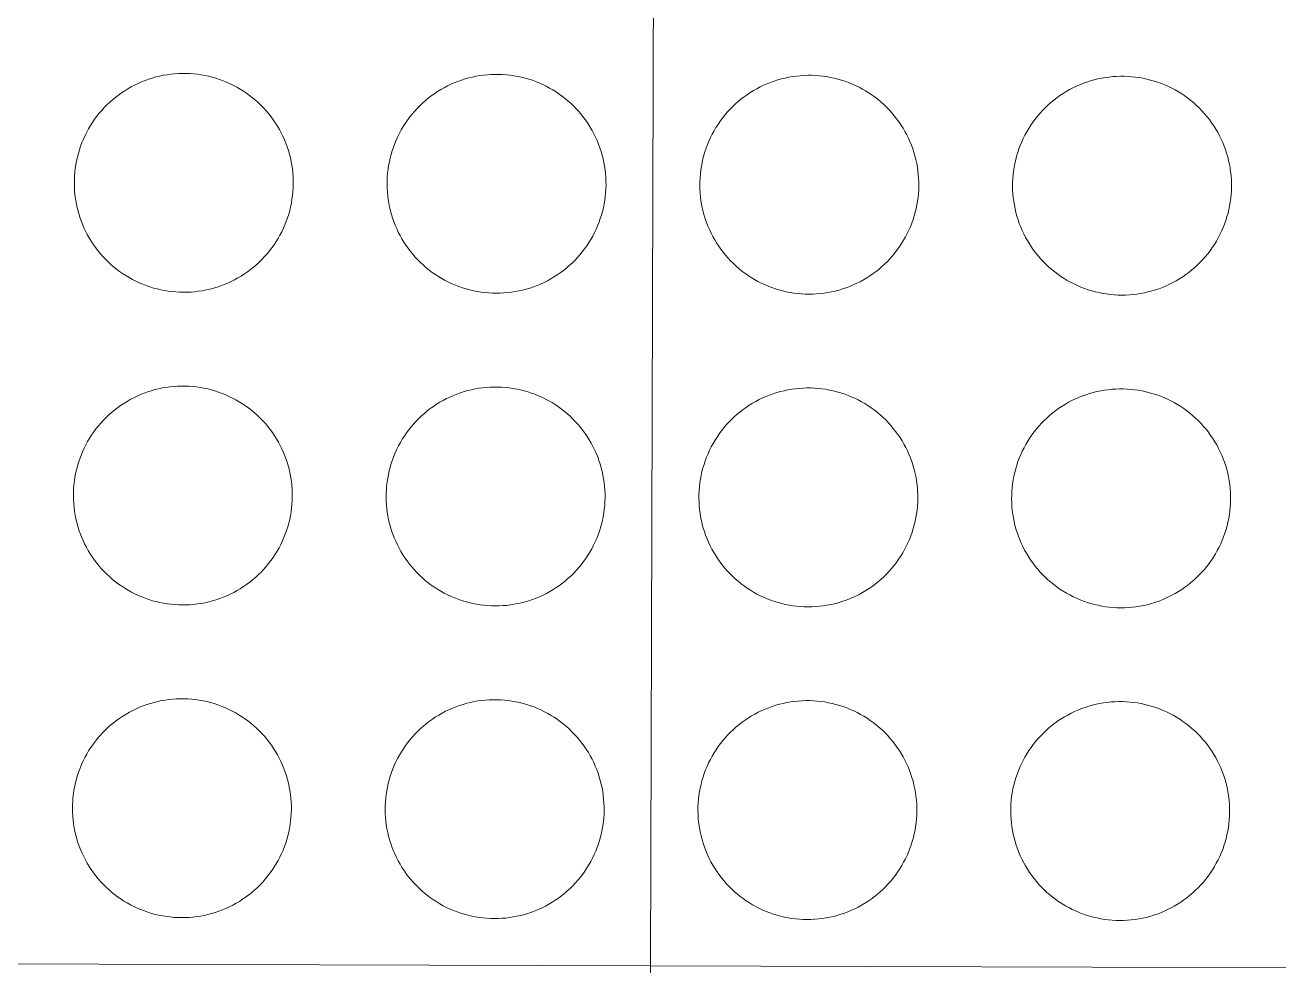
# Model space of a CAD drawing. Header units: metres. Extents: x -902 to -724, y 0 to 650.
# Drawn here: x -798.7555 to -798.5551, y 603.4853 to 603.6358 of the extents above; entities that cross this region are included whole.
import ezdxf

# ---------------------------------------------------------------- set-up
doc = ezdxf.new("R2010")
doc.units = ezdxf.units.M

# ---------------------------------------------------------------- blocks, each defined once
blk = doc.blocks.new('ASSA_Driveway_dwg-40817344-DRG-2871011 - SITE PLAN')
at = {"color": 9, "lineweight": 18, "true_color": 0xc0c0c0, "flags": 128}
for points in [[(2.34152, 7.41469), (2.64045, 7.44008), (2.61506, 7.739), (2.31613, 7.71361)], [(2.0426, 7.3893), (2.34152, 7.41469), (2.31613, 7.71361), (2.01721, 7.68822)], [(2.44229, 7.49852), (2.44235, 7.49792), (2.44244, 7.49731), (2.44254, 7.49671), (2.44266, 7.49612), (2.44281, 7.49553), (2.44297, 7.49495), (2.44316, 7.49437), (2.44336, 7.4938), (2.44359, 7.49323), (2.44383, 7.49268), (2.4441, 7.49213), (2.44438, 7.49159), (2.44468, 7.49106), (2.445, 7.49055), (2.44534, 7.49004), (2.44569, 7.48955), (2.44606, 7.48907), (2.44645, 7.4886), (2.44686, 7.48815), (2.44727, 7.48771), (2.44771, 7.48728), (2.44816, 7.48687), (2.44862, 7.48648), (2.4491, 7.4861), (2.44958, 7.48574), (2.45009, 7.4854), (2.4506, 7.48507), (2.45112, 7.48476), (2.45166, 7.48447), (2.4522, 7.4842), (2.45275, 7.48395), (2.45331, 7.48372), (2.45388, 7.48351), (2.45446, 7.48331), (2.45504, 7.48314), (2.45563, 7.48299), (2.45622, 7.48286), (2.45682, 7.48274), (2.45742, 7.48265), (2.45802, 7.48258), (2.45863, 7.48254), (2.45924, 7.48251), (2.45984, 7.4825), (2.46045, 7.48252), (2.46106, 7.48255), (2.46166, 7.48261), (2.46226, 7.48269), (2.46286, 7.48278), (2.46346, 7.4829), (2.46405, 7.48304), (2.46464, 7.4832), (2.46522, 7.48338), (2.46579, 7.48358), (2.46636, 7.4838), (2.46691, 7.48404), (2.46746, 7.4843), (2.468, 7.48458), (2.46853, 7.48488), (2.46905, 7.48519), (2.46956, 7.48553), (2.47006, 7.48588), (2.47054, 7.48624), (2.47101, 7.48663), (2.47147, 7.48703), (2.47191, 7.48744), (2.47234, 7.48787), (2.47276, 7.48832), (2.47315, 7.48878), (2.47354, 7.48925), (2.4739, 7.48973), (2.47425, 7.49023), (2.47458, 7.49074), (2.47489, 7.49126), (2.47518, 7.49179), (2.47546, 7.49234), (2.47572, 7.49289), (2.47595, 7.49345), (2.47617, 7.49401), (2.47637, 7.49459), (2.47655, 7.49517), (2.4767, 7.49576), (2.47684, 7.49635), (2.47696, 7.49694), (2.47705, 7.49754), (2.47713, 7.49815), (2.47718, 7.49875), (2.47722, 7.49936), (2.47723, 7.49996), (2.47722, 7.50057), (2.47719, 7.50118), (2.47714, 7.50178), (2.47706, 7.50239), (2.47697, 7.50299), (2.47686, 7.50358), (2.47672, 7.50418), (2.47657, 7.50476), (2.47639, 7.50535), (2.4762, 7.50592), (2.47598, 7.50649), (2.47575, 7.50705), (2.47549, 7.5076), (2.47522, 7.50814), (2.47493, 7.50868), (2.47462, 7.5092), (2.47429, 7.50971), (2.47394, 7.51021), (2.47358, 7.5107), (2.4732, 7.51117), (2.4728, 7.51163), (2.47239, 7.51208), (2.47197, 7.51251), (2.47152, 7.51293), (2.47107, 7.51333), (2.4706, 7.51371), (2.47012, 7.51408), (2.46962, 7.51444), (2.46911, 7.51477), (2.4686, 7.51509), (2.46807, 7.51539), (2.46753, 7.51567), (2.46698, 7.51593), (2.46642, 7.51617), (2.46586, 7.51639), (2.46528, 7.51659), (2.46471, 7.51678), (2.46412, 7.51694), (2.46353, 7.51708), (2.46293, 7.5172), (2.46234, 7.51731), (2.46173, 7.51739), (2.46113, 7.51744), (2.46052, 7.51748), (2.45992, 7.5175), (2.45931, 7.5175), (2.4587, 7.51747), (2.4581, 7.51742), (2.45749, 7.51736), (2.45689, 7.51727), (2.45629, 7.51716), (2.4557, 7.51703), (2.45511, 7.51688), (2.45453, 7.51671), (2.45395, 7.51652), (2.45338, 7.51631), (2.45282, 7.51608), (2.45226, 7.51583), (2.45172, 7.51556), (2.45118, 7.51527), (2.45066, 7.51497), (2.45015, 7.51464), (2.44964, 7.5143), (2.44915, 7.51394), (2.44868, 7.51357), (2.44821, 7.51318), (2.44776, 7.51277), (2.44732, 7.51235), (2.4469, 7.51191), (2.4465, 7.51146), (2.44611, 7.51099), (2.44574, 7.51051), (2.44538, 7.51002), (2.44504, 7.50952), (2.44472, 7.509), (2.44442, 7.50847), (2.44413, 7.50794), (2.44386, 7.50739), (2.44362, 7.50684), (2.44339, 7.50627), (2.44318, 7.5057), (2.44299, 7.50512), (2.44283, 7.50454), (2.44268, 7.50395), (2.44255, 7.50336), (2.44245, 7.50276), (2.44236, 7.50216), (2.4423, 7.50155), (2.44225, 7.50095), (2.44223, 7.50034), (2.44223, 7.49973), (2.44225, 7.49913)], [(2.39247, 7.49429), (2.39253, 7.49368), (2.39261, 7.49308), (2.39272, 7.49248), (2.39284, 7.49189), (2.39299, 7.4913), (2.39315, 7.49071), (2.39334, 7.49014), (2.39354, 7.48956), (2.39377, 7.489), (2.39401, 7.48844), (2.39428, 7.4879), (2.39456, 7.48736), (2.39486, 7.48683), (2.39518, 7.48631), (2.39552, 7.48581), (2.39587, 7.48532), (2.39624, 7.48483), (2.39663, 7.48437), (2.39703, 7.48391), (2.39745, 7.48347), (2.39789, 7.48305), (2.39834, 7.48264), (2.3988, 7.48225), (2.39928, 7.48187), (2.39976, 7.48151), (2.40027, 7.48116), (2.40078, 7.48084), (2.4013, 7.48053), (2.40184, 7.48024), (2.40238, 7.47997), (2.40293, 7.47972), (2.40349, 7.47949), (2.40406, 7.47927), (2.40464, 7.47908), (2.40522, 7.47891), (2.40581, 7.47876), (2.4064, 7.47862), (2.407, 7.47851), (2.4076, 7.47842), (2.4082, 7.47835), (2.40881, 7.4783), (2.40942, 7.47828), (2.41002, 7.47827), (2.41063, 7.47828), (2.41124, 7.47832), (2.41184, 7.47838), (2.41244, 7.47845), (2.41304, 7.47855), (2.41364, 7.47867), (2.41423, 7.47881), (2.41482, 7.47897), (2.4154, 7.47915), (2.41597, 7.47935), (2.41654, 7.47957), (2.41709, 7.47981), (2.41764, 7.48007), (2.41818, 7.48035), (2.41871, 7.48065), (2.41923, 7.48096), (2.41974, 7.48129), (2.42024, 7.48164), (2.42072, 7.48201), (2.42119, 7.48239), (2.42165, 7.48279), (2.42209, 7.48321), (2.42252, 7.48364), (2.42294, 7.48409), (2.42333, 7.48454), (2.42371, 7.48502), (2.42408, 7.4855), (2.42443, 7.486), (2.42476, 7.48651), (2.42507, 7.48703), (2.42536, 7.48756), (2.42564, 7.4881), (2.4259, 7.48866), (2.42613, 7.48921), (2.42635, 7.48978), (2.42655, 7.49036), (2.42673, 7.49094), (2.42688, 7.49152), (2.42702, 7.49212), (2.42714, 7.49271), (2.42723, 7.49331), (2.42731, 7.49391), (2.42736, 7.49452), (2.4274, 7.49513), (2.42741, 7.49573), (2.4274, 7.49634), (2.42737, 7.49695), (2.42732, 7.49755), (2.42724, 7.49816), (2.42715, 7.49876), (2.42704, 7.49935), (2.4269, 7.49994), (2.42675, 7.50053), (2.42657, 7.50111), (2.42638, 7.50169), (2.42616, 7.50226), (2.42592, 7.50282), (2.42567, 7.50337), (2.4254, 7.50391), (2.42511, 7.50444), (2.4248, 7.50497), (2.42447, 7.50548), (2.42412, 7.50598), (2.42376, 7.50646), (2.42338, 7.50694), (2.42298, 7.5074), (2.42257, 7.50785), (2.42214, 7.50828), (2.4217, 7.5087), (2.42125, 7.5091), (2.42078, 7.50948), (2.4203, 7.50985), (2.4198, 7.5102), (2.41929, 7.51054), (2.41878, 7.51086), (2.41825, 7.51115), (2.41771, 7.51143), (2.41716, 7.5117), (2.4166, 7.51194), (2.41604, 7.51216), (2.41546, 7.51236), (2.41488, 7.51255), (2.4143, 7.51271), (2.41371, 7.51285), (2.41311, 7.51297), (2.41251, 7.51307), (2.41191, 7.51315), (2.41131, 7.51321), (2.4107, 7.51325), (2.41009, 7.51327), (2.40949, 7.51326), (2.40888, 7.51324), (2.40827, 7.51319), (2.40767, 7.51313), (2.40707, 7.51304), (2.40647, 7.51293), (2.40588, 7.5128), (2.40529, 7.51265), (2.40471, 7.51248), (2.40413, 7.51229), (2.40356, 7.51208), (2.403, 7.51185), (2.40244, 7.5116), (2.4019, 7.51133), (2.40136, 7.51104), (2.40084, 7.51074), (2.40033, 7.51041), (2.39982, 7.51007), (2.39933, 7.50971), (2.39885, 7.50934), (2.39839, 7.50895), (2.39794, 7.50854), (2.3975, 7.50811), (2.39708, 7.50768), (2.39668, 7.50722), (2.39629, 7.50676), (2.39591, 7.50628), (2.39556, 7.50579), (2.39522, 7.50528), (2.3949, 7.50477), (2.39459, 7.50424), (2.39431, 7.5037), (2.39404, 7.50316), (2.3938, 7.5026), (2.39357, 7.50204), (2.39336, 7.50147), (2.39317, 7.50089), (2.39301, 7.50031), (2.39286, 7.49972), (2.39273, 7.49912), (2.39263, 7.49853), (2.39254, 7.49793), (2.39248, 7.49732), (2.39243, 7.49672), (2.39241, 7.49611), (2.39241, 7.4955), (2.39243, 7.49489)], [(2.34265, 7.49006), (2.34271, 7.48945), (2.34279, 7.48885), (2.3429, 7.48825), (2.34302, 7.48766), (2.34317, 7.48707), (2.34333, 7.48648), (2.34352, 7.4859), (2.34372, 7.48533), (2.34395, 7.48477), (2.34419, 7.48421), (2.34446, 7.48366), (2.34474, 7.48313), (2.34504, 7.4826), (2.34536, 7.48208), (2.3457, 7.48158), (2.34605, 7.48108), (2.34642, 7.4806), (2.34681, 7.48014), (2.34721, 7.47968), (2.34763, 7.47924), (2.34807, 7.47882), (2.34852, 7.47841), (2.34898, 7.47801), (2.34945, 7.47764), (2.34994, 7.47728), (2.35044, 7.47693), (2.35096, 7.47661), (2.35148, 7.4763), (2.35202, 7.47601), (2.35256, 7.47574), (2.35311, 7.47549), (2.35367, 7.47525), (2.35424, 7.47504), (2.35482, 7.47485), (2.3554, 7.47468), (2.35599, 7.47452), (2.35658, 7.47439), (2.35718, 7.47428), (2.35778, 7.47419), (2.35838, 7.47412), (2.35899, 7.47407), (2.35959, 7.47404), (2.3602, 7.47404), (2.36081, 7.47405), (2.36142, 7.47409), (2.36202, 7.47414), (2.36262, 7.47422), (2.36322, 7.47432), (2.36382, 7.47444), (2.36441, 7.47458), (2.365, 7.47474), (2.36558, 7.47492), (2.36615, 7.47512), (2.36672, 7.47534), (2.36727, 7.47558), (2.36782, 7.47584), (2.36836, 7.47612), (2.36889, 7.47641), (2.36941, 7.47673), (2.36992, 7.47706), (2.37042, 7.47741), (2.3709, 7.47778), (2.37137, 7.47816), (2.37183, 7.47856), (2.37227, 7.47898), (2.3727, 7.47941), (2.37311, 7.47985), (2.37351, 7.48031), (2.37389, 7.48079), (2.37426, 7.48127), (2.37461, 7.48177), (2.37494, 7.48228), (2.37525, 7.4828), (2.37554, 7.48333), (2.37582, 7.48387), (2.37608, 7.48442), (2.37631, 7.48498), (2.37653, 7.48555), (2.37673, 7.48612), (2.37691, 7.4867), (2.37706, 7.48729), (2.3772, 7.48788), (2.37732, 7.48848), (2.37741, 7.48908), (2.37749, 7.48968), (2.37754, 7.49029), (2.37757, 7.49089), (2.37759, 7.4915), (2.37758, 7.49211), (2.37755, 7.49272), (2.3775, 7.49332), (2.37742, 7.49392), (2.37733, 7.49452), (2.37722, 7.49512), (2.37708, 7.49571), (2.37693, 7.4963), (2.37675, 7.49688), (2.37655, 7.49746), (2.37634, 7.49802), (2.3761, 7.49859), (2.37585, 7.49914), (2.37558, 7.49968), (2.37528, 7.50021), (2.37497, 7.50073), (2.37465, 7.50125), (2.3743, 7.50174), (2.37394, 7.50223), (2.37356, 7.50271), (2.37316, 7.50317), (2.37275, 7.50361), (2.37232, 7.50405), (2.37188, 7.50446), (2.37143, 7.50487), (2.37096, 7.50525), (2.37047, 7.50562), (2.36998, 7.50597), (2.36947, 7.50631), (2.36895, 7.50662), (2.36843, 7.50692), (2.36789, 7.5072), (2.36734, 7.50746), (2.36678, 7.50771), (2.36622, 7.50793), (2.36564, 7.50813), (2.36506, 7.50831), (2.36448, 7.50848), (2.36389, 7.50862), (2.36329, 7.50874), (2.36269, 7.50884), (2.36209, 7.50892), (2.36149, 7.50898), (2.36088, 7.50902), (2.36027, 7.50904), (2.35967, 7.50903), (2.35906, 7.50901), (2.35845, 7.50896), (2.35785, 7.50889), (2.35725, 7.50881), (2.35665, 7.5087), (2.35606, 7.50857), (2.35547, 7.50842), (2.35489, 7.50825), (2.35431, 7.50806), (2.35374, 7.50785), (2.35318, 7.50762), (2.35262, 7.50737), (2.35208, 7.5071), (2.35154, 7.50681), (2.35102, 7.5065), (2.3505, 7.50618), (2.35, 7.50584), (2.34951, 7.50548), (2.34903, 7.50511), (2.34857, 7.50471), (2.34812, 7.50431), (2.34768, 7.50388), (2.34726, 7.50345), (2.34686, 7.50299), (2.34647, 7.50253), (2.34609, 7.50205), (2.34574, 7.50156), (2.3454, 7.50105), (2.34508, 7.50054), (2.34477, 7.50001), (2.34449, 7.49947), (2.34422, 7.49893), (2.34398, 7.49837), (2.34375, 7.49781), (2.34354, 7.49724), (2.34335, 7.49666), (2.34319, 7.49608), (2.34304, 7.49549), (2.34291, 7.49489), (2.3428, 7.49429), (2.34272, 7.49369), (2.34266, 7.49309), (2.34261, 7.49248), (2.34259, 7.49188), (2.34259, 7.49127), (2.34261, 7.49066)], [(2.44652, 7.4487), (2.44658, 7.44809), (2.44667, 7.44749), (2.44677, 7.44689), (2.44689, 7.4463), (2.44704, 7.44571), (2.44721, 7.44513), (2.44739, 7.44455), (2.4476, 7.44398), (2.44782, 7.44341), (2.44807, 7.44285), (2.44833, 7.44231), (2.44861, 7.44177), (2.44891, 7.44124), (2.44923, 7.44073), (2.44957, 7.44022), (2.44992, 7.43973), (2.4503, 7.43925), (2.45068, 7.43878), (2.45109, 7.43832), (2.45151, 7.43788), (2.45194, 7.43746), (2.45239, 7.43705), (2.45285, 7.43666), (2.45333, 7.43628), (2.45382, 7.43592), (2.45432, 7.43558), (2.45483, 7.43525), (2.45535, 7.43494), (2.45589, 7.43465), (2.45643, 7.43438), (2.45698, 7.43413), (2.45755, 7.4339), (2.45811, 7.43368), (2.45869, 7.43349), (2.45927, 7.43332), (2.45986, 7.43317), (2.46045, 7.43303), (2.46105, 7.43292), (2.46165, 7.43283), (2.46226, 7.43276), (2.46286, 7.43271), (2.46347, 7.43269), (2.46408, 7.43268), (2.46468, 7.4327), (2.46529, 7.43273), (2.46589, 7.43279), (2.4665, 7.43286), (2.4671, 7.43296), (2.46769, 7.43308), (2.46828, 7.43322), (2.46887, 7.43338), (2.46945, 7.43356), (2.47002, 7.43376), (2.47059, 7.43398), (2.47115, 7.43422), (2.4717, 7.43448), (2.47224, 7.43476), (2.47277, 7.43506), (2.47329, 7.43537), (2.47379, 7.4357), (2.47429, 7.43605), (2.47477, 7.43642), (2.47525, 7.43681), (2.4757, 7.43721), (2.47615, 7.43762), (2.47657, 7.43805), (2.47699, 7.4385), (2.47739, 7.43896), (2.47777, 7.43943), (2.47813, 7.43991), (2.47848, 7.44041), (2.47881, 7.44092), (2.47912, 7.44144), (2.47942, 7.44197), (2.47969, 7.44252), (2.47995, 7.44307), (2.48019, 7.44363), (2.4804, 7.44419), (2.4806, 7.44477), (2.48078, 7.44535), (2.48094, 7.44593), (2.48107, 7.44653), (2.48119, 7.44712), (2.48129, 7.44772), (2.48136, 7.44833), (2.48141, 7.44893), (2.48145, 7.44954), (2.48146, 7.45014), (2.48145, 7.45075), (2.48142, 7.45136), (2.48137, 7.45196), (2.4813, 7.45257), (2.4812, 7.45317), (2.48109, 7.45376), (2.48095, 7.45436), (2.4808, 7.45494), (2.48062, 7.45552), (2.48043, 7.4561), (2.48021, 7.45667), (2.47998, 7.45723), (2.47972, 7.45778), (2.47945, 7.45832), (2.47916, 7.45886), (2.47885, 7.45938), (2.47852, 7.45989), (2.47817, 7.46039), (2.47781, 7.46088), (2.47743, 7.46135), (2.47704, 7.46181), (2.47662, 7.46226), (2.4762, 7.46269), (2.47576, 7.46311), (2.4753, 7.46351), (2.47483, 7.46389), (2.47435, 7.46426), (2.47385, 7.46461), (2.47335, 7.46495), (2.47283, 7.46527), (2.4723, 7.46557), (2.47176, 7.46585), (2.47121, 7.46611), (2.47065, 7.46635), (2.47009, 7.46657), (2.46952, 7.46677), (2.46894, 7.46696), (2.46835, 7.46712), (2.46776, 7.46726), (2.46717, 7.46738), (2.46657, 7.46748), (2.46597, 7.46756), (2.46536, 7.46762), (2.46475, 7.46766), (2.46415, 7.46768), (2.46354, 7.46768), (2.46293, 7.46765), (2.46233, 7.4676), (2.46172, 7.46754), (2.46112, 7.46745), (2.46052, 7.46734), (2.45993, 7.46721), (2.45934, 7.46706), (2.45876, 7.46689), (2.45818, 7.4667), (2.45761, 7.46649), (2.45705, 7.46626), (2.4565, 7.46601), (2.45595, 7.46574), (2.45542, 7.46545), (2.45489, 7.46515), (2.45438, 7.46482), (2.45388, 7.46448), (2.45338, 7.46412), (2.45291, 7.46375), (2.45244, 7.46336), (2.45199, 7.46295), (2.45156, 7.46253), (2.45114, 7.46209), (2.45073, 7.46164), (2.45034, 7.46117), (2.44997, 7.46069), (2.44961, 7.4602), (2.44927, 7.45969), (2.44895, 7.45918), (2.44865, 7.45865), (2.44836, 7.45812), (2.4481, 7.45757), (2.44785, 7.45702), (2.44762, 7.45645), (2.44741, 7.45588), (2.44723, 7.4553), (2.44706, 7.45472), (2.44691, 7.45413), (2.44678, 7.45354), (2.44668, 7.45294), (2.44659, 7.45234), (2.44653, 7.45173), (2.44648, 7.45113), (2.44646, 7.45052), (2.44646, 7.44991), (2.44648, 7.4493)], [(2.3967, 7.44447), (2.39676, 7.44386), (2.39685, 7.44326), (2.39695, 7.44266), (2.39707, 7.44207), (2.39722, 7.44148), (2.39738, 7.44089), (2.39757, 7.44031), (2.39778, 7.43974), (2.398, 7.43918), (2.39825, 7.43862), (2.39851, 7.43808), (2.39879, 7.43754), (2.39909, 7.43701), (2.39941, 7.43649), (2.39975, 7.43599), (2.4001, 7.4355), (2.40047, 7.43501), (2.40086, 7.43455), (2.40127, 7.43409), (2.40169, 7.43365), (2.40212, 7.43323), (2.40257, 7.43282), (2.40303, 7.43243), (2.40351, 7.43205), (2.404, 7.43169), (2.4045, 7.43134), (2.40501, 7.43102), (2.40553, 7.43071), (2.40607, 7.43042), (2.40661, 7.43015), (2.40716, 7.4299), (2.40773, 7.42967), (2.40829, 7.42945), (2.40887, 7.42926), (2.40945, 7.42909), (2.41004, 7.42893), (2.41063, 7.4288), (2.41123, 7.42869), (2.41183, 7.4286), (2.41244, 7.42853), (2.41304, 7.42848), (2.41365, 7.42846), (2.41425, 7.42845), (2.41486, 7.42846), (2.41547, 7.4285), (2.41607, 7.42856), (2.41668, 7.42863), (2.41728, 7.42873), (2.41787, 7.42885), (2.41846, 7.42899), (2.41905, 7.42915), (2.41963, 7.42933), (2.4202, 7.42953), (2.42077, 7.42975), (2.42133, 7.42999), (2.42188, 7.43025), (2.42242, 7.43053), (2.42295, 7.43083), (2.42346, 7.43114), (2.42397, 7.43147), (2.42447, 7.43182), (2.42495, 7.43219), (2.42542, 7.43257), (2.42588, 7.43297), (2.42633, 7.43339), (2.42675, 7.43382), (2.42717, 7.43426), (2.42756, 7.43472), (2.42795, 7.4352), (2.42831, 7.43568), (2.42866, 7.43618), (2.42899, 7.43669), (2.4293, 7.43721), (2.4296, 7.43774), (2.42987, 7.43828), (2.43013, 7.43883), (2.43036, 7.43939), (2.43058, 7.43996), (2.43078, 7.44054), (2.43096, 7.44112), (2.43112, 7.4417), (2.43125, 7.44229), (2.43137, 7.44289), (2.43147, 7.44349), (2.43154, 7.44409), (2.43159, 7.4447), (2.43163, 7.44531), (2.43164, 7.44591), (2.43163, 7.44652), (2.4316, 7.44713), (2.43155, 7.44773), (2.43148, 7.44833), (2.43138, 7.44894), (2.43127, 7.44953), (2.43113, 7.45012), (2.43098, 7.45071), (2.4308, 7.45129), (2.43061, 7.45187), (2.43039, 7.45244), (2.43016, 7.453), (2.4299, 7.45355), (2.42963, 7.45409), (2.42934, 7.45462), (2.42903, 7.45515), (2.4287, 7.45566), (2.42835, 7.45616), (2.42799, 7.45664), (2.42761, 7.45712), (2.42721, 7.45758), (2.4268, 7.45803), (2.42638, 7.45846), (2.42594, 7.45887), (2.42548, 7.45928), (2.42501, 7.45966), (2.42453, 7.46003), (2.42403, 7.46038), (2.42353, 7.46072), (2.42301, 7.46103), (2.42248, 7.46133), (2.42194, 7.46161), (2.42139, 7.46187), (2.42083, 7.46212), (2.42027, 7.46234), (2.4197, 7.46254), (2.41912, 7.46273), (2.41853, 7.46289), (2.41794, 7.46303), (2.41735, 7.46315), (2.41675, 7.46325), (2.41614, 7.46333), (2.41554, 7.46339), (2.41493, 7.46343), (2.41433, 7.46345), (2.41372, 7.46344), (2.41311, 7.46342), (2.41251, 7.46337), (2.4119, 7.4633), (2.4113, 7.46322), (2.4107, 7.46311), (2.41011, 7.46298), (2.40952, 7.46283), (2.40894, 7.46266), (2.40836, 7.46247), (2.40779, 7.46226), (2.40723, 7.46203), (2.40668, 7.46178), (2.40613, 7.46151), (2.4056, 7.46122), (2.40507, 7.46092), (2.40456, 7.46059), (2.40405, 7.46025), (2.40356, 7.45989), (2.40309, 7.45952), (2.40262, 7.45912), (2.40217, 7.45872), (2.40174, 7.45829), (2.40131, 7.45786), (2.40091, 7.4574), (2.40052, 7.45694), (2.40015, 7.45646), (2.39979, 7.45597), (2.39945, 7.45546), (2.39913, 7.45495), (2.39883, 7.45442), (2.39854, 7.45388), (2.39828, 7.45334), (2.39803, 7.45278), (2.3978, 7.45222), (2.39759, 7.45165), (2.39741, 7.45107), (2.39724, 7.45049), (2.39709, 7.4499), (2.39696, 7.4493), (2.39686, 7.44871), (2.39677, 7.4481), (2.39671, 7.4475), (2.39666, 7.44689), (2.39664, 7.44629), (2.39664, 7.44568), (2.39666, 7.44507)], [(2.34688, 7.44024), (2.34694, 7.43963), (2.34703, 7.43903), (2.34713, 7.43843), (2.34725, 7.43784), (2.3474, 7.43725), (2.34756, 7.43666), (2.34775, 7.43608), (2.34796, 7.43551), (2.34818, 7.43495), (2.34842, 7.43439), (2.34869, 7.43384), (2.34897, 7.43331), (2.34927, 7.43278), (2.34959, 7.43226), (2.34993, 7.43176), (2.35028, 7.43126), (2.35065, 7.43078), (2.35104, 7.43031), (2.35145, 7.42986), (2.35186, 7.42942), (2.3523, 7.429), (2.35275, 7.42859), (2.35321, 7.42819), (2.35369, 7.42782), (2.35418, 7.42746), (2.35468, 7.42711), (2.35519, 7.42679), (2.35571, 7.42648), (2.35625, 7.42619), (2.35679, 7.42592), (2.35734, 7.42567), (2.3579, 7.42543), (2.35847, 7.42522), (2.35905, 7.42503), (2.35963, 7.42486), (2.36022, 7.4247), (2.36081, 7.42457), (2.36141, 7.42446), (2.36201, 7.42437), (2.36261, 7.4243), (2.36322, 7.42425), (2.36383, 7.42422), (2.36443, 7.42422), (2.36504, 7.42423), (2.36565, 7.42427), (2.36625, 7.42432), (2.36686, 7.4244), (2.36745, 7.4245), (2.36805, 7.42462), (2.36864, 7.42476), (2.36923, 7.42492), (2.36981, 7.4251), (2.37038, 7.4253), (2.37095, 7.42552), (2.3715, 7.42576), (2.37205, 7.42602), (2.37259, 7.4263), (2.37312, 7.42659), (2.37364, 7.42691), (2.37415, 7.42724), (2.37465, 7.42759), (2.37513, 7.42796), (2.3756, 7.42834), (2.37606, 7.42874), (2.3765, 7.42916), (2.37693, 7.42959), (2.37735, 7.43003), (2.37774, 7.43049), (2.37813, 7.43096), (2.37849, 7.43145), (2.37884, 7.43195), (2.37917, 7.43246), (2.37948, 7.43298), (2.37978, 7.43351), (2.38005, 7.43405), (2.38031, 7.4346), (2.38054, 7.43516), (2.38076, 7.43573), (2.38096, 7.4363), (2.38114, 7.43688), (2.3813, 7.43747), (2.38143, 7.43806), (2.38155, 7.43866), (2.38164, 7.43926), (2.38172, 7.43986), (2.38177, 7.44047), (2.38181, 7.44107), (2.38182, 7.44168), (2.38181, 7.44229), (2.38178, 7.44289), (2.38173, 7.4435), (2.38165, 7.4441), (2.38156, 7.4447), (2.38145, 7.4453), (2.38131, 7.44589), (2.38116, 7.44648), (2.38098, 7.44706), (2.38079, 7.44764), (2.38057, 7.4482), (2.38034, 7.44876), (2.38008, 7.44932), (2.37981, 7.44986), (2.37952, 7.45039), (2.37921, 7.45091), (2.37888, 7.45142), (2.37853, 7.45192), (2.37817, 7.45241), (2.37779, 7.45289), (2.37739, 7.45335), (2.37698, 7.45379), (2.37656, 7.45423), (2.37611, 7.45464), (2.37566, 7.45504), (2.37519, 7.45543), (2.37471, 7.4558), (2.37421, 7.45615), (2.3737, 7.45649), (2.37319, 7.4568), (2.37266, 7.4571), (2.37212, 7.45738), (2.37157, 7.45764), (2.37101, 7.45789), (2.37045, 7.45811), (2.36988, 7.45831), (2.3693, 7.45849), (2.36871, 7.45866), (2.36812, 7.4588), (2.36753, 7.45892), (2.36693, 7.45902), (2.36632, 7.4591), (2.36572, 7.45916), (2.36511, 7.4592), (2.36451, 7.45922), (2.3639, 7.45921), (2.36329, 7.45919), (2.36269, 7.45914), (2.36208, 7.45907), (2.36148, 7.45898), (2.36088, 7.45888), (2.36029, 7.45875), (2.3597, 7.4586), (2.35912, 7.45843), (2.35854, 7.45824), (2.35797, 7.45802), (2.35741, 7.45779), (2.35686, 7.45755), (2.35631, 7.45728), (2.35578, 7.45699), (2.35525, 7.45668), (2.35474, 7.45636), (2.35423, 7.45602), (2.35374, 7.45566), (2.35327, 7.45528), (2.3528, 7.45489), (2.35235, 7.45449), (2.35192, 7.45406), (2.35149, 7.45362), (2.35109, 7.45317), (2.3507, 7.45271), (2.35033, 7.45223), (2.34997, 7.45173), (2.34963, 7.45123), (2.34931, 7.45072), (2.34901, 7.45019), (2.34872, 7.44965), (2.34846, 7.44911), (2.34821, 7.44855), (2.34798, 7.44799), (2.34777, 7.44742), (2.34758, 7.44684), (2.34742, 7.44626), (2.34727, 7.44567), (2.34714, 7.44507), (2.34704, 7.44447), (2.34695, 7.44387), (2.34689, 7.44327), (2.34684, 7.44266), (2.34682, 7.44206), (2.34682, 7.44145), (2.34684, 7.44084)], [(2.36691, 7.11577), (2.66584, 7.14116), (2.64045, 7.44008), (2.34152, 7.41469)], [(2.45075, 7.39888), (2.45082, 7.39827), (2.4509, 7.39767), (2.451, 7.39707), (2.45113, 7.39648), (2.45127, 7.39589), (2.45144, 7.3953), (2.45162, 7.39473), (2.45183, 7.39415), (2.45205, 7.39359), (2.4523, 7.39303), (2.45256, 7.39249), (2.45284, 7.39195), (2.45315, 7.39142), (2.45346, 7.39091), (2.4538, 7.3904), (2.45416, 7.38991), (2.45453, 7.38943), (2.45492, 7.38896), (2.45532, 7.3885), (2.45574, 7.38806), (2.45617, 7.38764), (2.45662, 7.38723), (2.45708, 7.38684), (2.45756, 7.38646), (2.45805, 7.3861), (2.45855, 7.38576), (2.45906, 7.38543), (2.45959, 7.38512), (2.46012, 7.38483), (2.46066, 7.38456), (2.46122, 7.38431), (2.46178, 7.38408), (2.46235, 7.38386), (2.46292, 7.38367), (2.46351, 7.3835), (2.46409, 7.38335), (2.46469, 7.38321), (2.46528, 7.3831), (2.46588, 7.38301), (2.46649, 7.38294), (2.46709, 7.38289), (2.4677, 7.38287), (2.46831, 7.38286), (2.46891, 7.38287), (2.46952, 7.38291), (2.47013, 7.38297), (2.47073, 7.38304), (2.47133, 7.38314), (2.47192, 7.38326), (2.47251, 7.3834), (2.4731, 7.38356), (2.47368, 7.38374), (2.47425, 7.38394), (2.47482, 7.38416), (2.47538, 7.3844), (2.47593, 7.38466), (2.47647, 7.38494), (2.477, 7.38524), (2.47752, 7.38555), (2.47803, 7.38588), (2.47852, 7.38623), (2.47901, 7.3866), (2.47948, 7.38698), (2.47993, 7.38738), (2.48038, 7.3878), (2.48081, 7.38823), (2.48122, 7.38868), (2.48162, 7.38913), (2.482, 7.38961), (2.48236, 7.39009), (2.48271, 7.39059), (2.48304, 7.3911), (2.48335, 7.39162), (2.48365, 7.39215), (2.48392, 7.3927), (2.48418, 7.39325), (2.48442, 7.39381), (2.48464, 7.39437), (2.48483, 7.39495), (2.48501, 7.39553), (2.48517, 7.39611), (2.48531, 7.39671), (2.48542, 7.3973), (2.48552, 7.3979), (2.48559, 7.3985), (2.48565, 7.39911), (2.48568, 7.39972), (2.48569, 7.40032), (2.48568, 7.40093), (2.48565, 7.40154), (2.4856, 7.40214), (2.48553, 7.40275), (2.48543, 7.40335), (2.48532, 7.40394), (2.48519, 7.40454), (2.48503, 7.40512), (2.48485, 7.4057), (2.48466, 7.40628), (2.48444, 7.40685), (2.48421, 7.40741), (2.48395, 7.40796), (2.48368, 7.4085), (2.48339, 7.40903), (2.48308, 7.40956), (2.48275, 7.41007), (2.48241, 7.41057), (2.48204, 7.41105), (2.48166, 7.41153), (2.48127, 7.41199), (2.48086, 7.41244), (2.48043, 7.41287), (2.47999, 7.41329), (2.47953, 7.41369), (2.47906, 7.41407), (2.47858, 7.41444), (2.47808, 7.41479), (2.47758, 7.41513), (2.47706, 7.41545), (2.47653, 7.41574), (2.47599, 7.41602), (2.47544, 7.41629), (2.47489, 7.41653), (2.47432, 7.41675), (2.47375, 7.41695), (2.47317, 7.41714), (2.47258, 7.4173), (2.47199, 7.41744), (2.4714, 7.41756), (2.4708, 7.41766), (2.4702, 7.41774), (2.46959, 7.4178), (2.46899, 7.41784), (2.46838, 7.41786), (2.46777, 7.41785), (2.46716, 7.41783), (2.46656, 7.41778), (2.46595, 7.41772), (2.46535, 7.41763), (2.46476, 7.41752), (2.46416, 7.41739), (2.46357, 7.41724), (2.46299, 7.41707), (2.46241, 7.41688), (2.46184, 7.41667), (2.46128, 7.41644), (2.46073, 7.41619), (2.46018, 7.41592), (2.45965, 7.41563), (2.45912, 7.41533), (2.45861, 7.415), (2.45811, 7.41466), (2.45762, 7.4143), (2.45714, 7.41393), (2.45667, 7.41354), (2.45622, 7.41313), (2.45579, 7.41271), (2.45537, 7.41227), (2.45496, 7.41182), (2.45457, 7.41135), (2.4542, 7.41087), (2.45384, 7.41038), (2.4535, 7.40987), (2.45318, 7.40936), (2.45288, 7.40883), (2.45259, 7.4083), (2.45233, 7.40775), (2.45208, 7.40719), (2.45185, 7.40663), (2.45165, 7.40606), (2.45146, 7.40548), (2.45129, 7.4049), (2.45114, 7.40431), (2.45102, 7.40372), (2.45091, 7.40312), (2.45082, 7.40252), (2.45076, 7.40191), (2.45072, 7.40131), (2.45069, 7.4007), (2.45069, 7.40009), (2.45071, 7.39948)], [(2.40093, 7.39465), (2.401, 7.39404), (2.40108, 7.39344), (2.40118, 7.39284), (2.40131, 7.39225), (2.40145, 7.39166), (2.40162, 7.39107), (2.4018, 7.39049), (2.40201, 7.38992), (2.40223, 7.38936), (2.40248, 7.3888), (2.40274, 7.38826), (2.40302, 7.38772), (2.40332, 7.38719), (2.40364, 7.38667), (2.40398, 7.38617), (2.40434, 7.38567), (2.40471, 7.38519), (2.40509, 7.38473), (2.4055, 7.38427), (2.40592, 7.38383), (2.40635, 7.38341), (2.4068, 7.383), (2.40726, 7.3826), (2.40774, 7.38223), (2.40823, 7.38187), (2.40873, 7.38152), (2.40924, 7.3812), (2.40977, 7.38089), (2.4103, 7.3806), (2.41084, 7.38033), (2.4114, 7.38008), (2.41196, 7.37985), (2.41253, 7.37963), (2.4131, 7.37944), (2.41368, 7.37927), (2.41427, 7.37911), (2.41487, 7.37898), (2.41546, 7.37887), (2.41606, 7.37878), (2.41667, 7.37871), (2.41727, 7.37866), (2.41788, 7.37863), (2.41849, 7.37863), (2.41909, 7.37864), (2.4197, 7.37868), (2.42031, 7.37873), (2.42091, 7.37881), (2.42151, 7.37891), (2.4221, 7.37903), (2.42269, 7.37917), (2.42328, 7.37933), (2.42386, 7.37951), (2.42443, 7.37971), (2.425, 7.37993), (2.42556, 7.38017), (2.42611, 7.38043), (2.42665, 7.38071), (2.42718, 7.381), (2.4277, 7.38132), (2.42821, 7.38165), (2.4287, 7.382), (2.42919, 7.38237), (2.42966, 7.38275), (2.43011, 7.38315), (2.43056, 7.38357), (2.43099, 7.384), (2.4314, 7.38444), (2.4318, 7.3849), (2.43218, 7.38538), (2.43254, 7.38586), (2.43289, 7.38636), (2.43322, 7.38687), (2.43353, 7.38739), (2.43383, 7.38792), (2.4341, 7.38846), (2.43436, 7.38901), (2.4346, 7.38957), (2.43481, 7.39014), (2.43501, 7.39071), (2.43519, 7.3913), (2.43535, 7.39188), (2.43548, 7.39247), (2.4356, 7.39307), (2.4357, 7.39367), (2.43577, 7.39427), (2.43583, 7.39488), (2.43586, 7.39548), (2.43587, 7.39609), (2.43586, 7.3967), (2.43583, 7.39731), (2.43578, 7.39791), (2.43571, 7.39851), (2.43561, 7.39911), (2.4355, 7.39971), (2.43537, 7.4003), (2.43521, 7.40089), (2.43503, 7.40147), (2.43484, 7.40205), (2.43462, 7.40262), (2.43439, 7.40318), (2.43413, 7.40373), (2.43386, 7.40427), (2.43357, 7.4048), (2.43326, 7.40532), (2.43293, 7.40584), (2.43258, 7.40634), (2.43222, 7.40682), (2.43184, 7.4073), (2.43145, 7.40776), (2.43104, 7.4082), (2.43061, 7.40864), (2.43017, 7.40905), (2.42971, 7.40946), (2.42924, 7.40984), (2.42876, 7.41021), (2.42826, 7.41056), (2.42776, 7.4109), (2.42724, 7.41121), (2.42671, 7.41151), (2.42617, 7.41179), (2.42562, 7.41205), (2.42507, 7.4123), (2.4245, 7.41252), (2.42393, 7.41272), (2.42335, 7.4129), (2.42276, 7.41307), (2.42217, 7.41321), (2.42158, 7.41333), (2.42098, 7.41343), (2.42038, 7.41351), (2.41977, 7.41357), (2.41917, 7.41361), (2.41856, 7.41363), (2.41795, 7.41362), (2.41734, 7.4136), (2.41674, 7.41355), (2.41613, 7.41348), (2.41553, 7.4134), (2.41494, 7.41329), (2.41434, 7.41316), (2.41375, 7.41301), (2.41317, 7.41284), (2.41259, 7.41265), (2.41202, 7.41244), (2.41146, 7.41221), (2.41091, 7.41196), (2.41036, 7.41169), (2.40983, 7.4114), (2.4093, 7.4111), (2.40879, 7.41077), (2.40829, 7.41043), (2.4078, 7.41007), (2.40732, 7.4097), (2.40685, 7.4093), (2.4064, 7.4089), (2.40597, 7.40847), (2.40555, 7.40804), (2.40514, 7.40758), (2.40475, 7.40712), (2.40438, 7.40664), (2.40402, 7.40615), (2.40368, 7.40564), (2.40336, 7.40513), (2.40306, 7.4046), (2.40277, 7.40406), (2.40251, 7.40352), (2.40226, 7.40296), (2.40203, 7.4024), (2.40183, 7.40183), (2.40164, 7.40125), (2.40147, 7.40067), (2.40132, 7.40008), (2.4012, 7.39948), (2.40109, 7.39889), (2.401, 7.39828), (2.40094, 7.39768), (2.4009, 7.39707), (2.40087, 7.39647), (2.40087, 7.39586), (2.40089, 7.39525)], [(2.35111, 7.39041), (2.35117, 7.38981), (2.35126, 7.38921), (2.35136, 7.38861), (2.35149, 7.38802), (2.35163, 7.38743), (2.3518, 7.38684), (2.35198, 7.38626), (2.35219, 7.38569), (2.35241, 7.38513), (2.35266, 7.38457), (2.35292, 7.38402), (2.3532, 7.38349), (2.3535, 7.38296), (2.35382, 7.38244), (2.35416, 7.38194), (2.35451, 7.38144), (2.35489, 7.38096), (2.35527, 7.38049), (2.35568, 7.38004), (2.3561, 7.3796), (2.35653, 7.37918), (2.35698, 7.37877), (2.35744, 7.37837), (2.35792, 7.378), (2.35841, 7.37763), (2.35891, 7.37729), (2.35942, 7.37697), (2.35994, 7.37666), (2.36048, 7.37637), (2.36102, 7.3761), (2.36158, 7.37585), (2.36214, 7.37561), (2.36271, 7.3754), (2.36328, 7.37521), (2.36386, 7.37503), (2.36445, 7.37488), (2.36504, 7.37475), (2.36564, 7.37464), (2.36624, 7.37455), (2.36685, 7.37448), (2.36745, 7.37443), (2.36806, 7.3744), (2.36867, 7.3744), (2.36927, 7.37441), (2.36988, 7.37445), (2.37048, 7.3745), (2.37109, 7.37458), (2.37169, 7.37468), (2.37228, 7.3748), (2.37287, 7.37494), (2.37346, 7.3751), (2.37404, 7.37528), (2.37461, 7.37548), (2.37518, 7.3757), (2.37574, 7.37594), (2.37629, 7.3762), (2.37683, 7.37648), (2.37736, 7.37677), (2.37788, 7.37709), (2.37838, 7.37742), (2.37888, 7.37777), (2.37936, 7.37814), (2.37984, 7.37852), (2.38029, 7.37892), (2.38074, 7.37934), (2.38117, 7.37977), (2.38158, 7.38021), (2.38198, 7.38067), (2.38236, 7.38114), (2.38272, 7.38163), (2.38307, 7.38213), (2.3834, 7.38264), (2.38371, 7.38316), (2.38401, 7.38369), (2.38428, 7.38423), (2.38454, 7.38478), (2.38478, 7.38534), (2.38499, 7.38591), (2.38519, 7.38648), (2.38537, 7.38706), (2.38553, 7.38765), (2.38566, 7.38824), (2.38578, 7.38884), (2.38588, 7.38944), (2.38595, 7.39004), (2.38601, 7.39065), (2.38604, 7.39125), (2.38605, 7.39186), (2.38604, 7.39247), (2.38601, 7.39307), (2.38596, 7.39368), (2.38589, 7.39428), (2.38579, 7.39488), (2.38568, 7.39548), (2.38554, 7.39607), (2.38539, 7.39666), (2.38521, 7.39724), (2.38502, 7.39782), (2.3848, 7.39838), (2.38457, 7.39894), (2.38431, 7.3995), (2.38404, 7.40004), (2.38375, 7.40057), (2.38344, 7.40109), (2.38311, 7.4016), (2.38276, 7.4021), (2.3824, 7.40259), (2.38202, 7.40307), (2.38163, 7.40353), (2.38121, 7.40397), (2.38079, 7.40441), (2.38035, 7.40482), (2.37989, 7.40522), (2.37942, 7.40561), (2.37894, 7.40598), (2.37844, 7.40633), (2.37794, 7.40667), (2.37742, 7.40698), (2.37689, 7.40728), (2.37635, 7.40756), (2.3758, 7.40782), (2.37524, 7.40806), (2.37468, 7.40829), (2.37411, 7.40849), (2.37353, 7.40867), (2.37294, 7.40884), (2.37235, 7.40898), (2.37176, 7.4091), (2.37116, 7.4092), (2.37056, 7.40928), (2.36995, 7.40934), (2.36934, 7.40938), (2.36874, 7.40939), (2.36813, 7.40939), (2.36752, 7.40937), (2.36692, 7.40932), (2.36631, 7.40925), (2.36571, 7.40916), (2.36512, 7.40906), (2.36452, 7.40893), (2.36393, 7.40878), (2.36335, 7.40861), (2.36277, 7.40841), (2.3622, 7.4082), (2.36164, 7.40797), (2.36109, 7.40772), (2.36054, 7.40746), (2.36001, 7.40717), (2.35948, 7.40686), (2.35897, 7.40654), (2.35847, 7.4062), (2.35798, 7.40584), (2.3575, 7.40546), (2.35703, 7.40507), (2.35658, 7.40466), (2.35615, 7.40424), (2.35573, 7.4038), (2.35532, 7.40335), (2.35493, 7.40289), (2.35456, 7.40241), (2.3542, 7.40191), (2.35386, 7.40141), (2.35354, 7.40089), (2.35324, 7.40037), (2.35295, 7.39983), (2.35269, 7.39929), (2.35244, 7.39873), (2.35221, 7.39817), (2.352, 7.3976), (2.35182, 7.39702), (2.35165, 7.39644), (2.3515, 7.39585), (2.35137, 7.39525), (2.35127, 7.39465), (2.35118, 7.39405), (2.35112, 7.39345), (2.35108, 7.39284), (2.35105, 7.39224), (2.35105, 7.39163), (2.35107, 7.39102)], [(2.45499, 7.34906), (2.45505, 7.34845), (2.45513, 7.34785), (2.45523, 7.34725), (2.45536, 7.34666), (2.4555, 7.34607), (2.45567, 7.34548), (2.45585, 7.34491), (2.45606, 7.34433), (2.45629, 7.34377), (2.45653, 7.34321), (2.45679, 7.34267), (2.45708, 7.34213), (2.45738, 7.3416), (2.4577, 7.34108), (2.45803, 7.34058), (2.45839, 7.34009), (2.45876, 7.3396), (2.45915, 7.33914), (2.45955, 7.33868), (2.45997, 7.33824), (2.4604, 7.33782), (2.46085, 7.33741), (2.46132, 7.33702), (2.46179, 7.33664), (2.46228, 7.33628), (2.46278, 7.33593), (2.46329, 7.33561), (2.46382, 7.3353), (2.46435, 7.33501), (2.4649, 7.33474), (2.46545, 7.33449), (2.46601, 7.33426), (2.46658, 7.33404), (2.46715, 7.33385), (2.46774, 7.33368), (2.46833, 7.33353), (2.46892, 7.33339), (2.46952, 7.33328), (2.47012, 7.33319), (2.47072, 7.33312), (2.47132, 7.33307), (2.47193, 7.33305), (2.47254, 7.33304), (2.47315, 7.33305), (2.47375, 7.33309), (2.47436, 7.33315), (2.47496, 7.33322), (2.47556, 7.33332), (2.47616, 7.33344), (2.47675, 7.33358), (2.47733, 7.33374), (2.47791, 7.33392), (2.47849, 7.33412), (2.47905, 7.33434), (2.47961, 7.33458), (2.48016, 7.33484), (2.4807, 7.33512), (2.48123, 7.33542), (2.48175, 7.33573), (2.48226, 7.33606), (2.48275, 7.33641), (2.48324, 7.33678), (2.48371, 7.33716), (2.48417, 7.33756), (2.48461, 7.33798), (2.48504, 7.33841), (2.48545, 7.33886), (2.48585, 7.33931), (2.48623, 7.33979), (2.4866, 7.34027), (2.48694, 7.34077), (2.48727, 7.34128), (2.48759, 7.3418), (2.48788, 7.34233), (2.48816, 7.34287), (2.48841, 7.34343), (2.48865, 7.34398), (2.48887, 7.34455), (2.48906, 7.34513), (2.48924, 7.34571), (2.4894, 7.34629), (2.48954, 7.34689), (2.48965, 7.34748), (2.48975, 7.34808), (2.48982, 7.34868), (2.48988, 7.34929), (2.48991, 7.3499), (2.48992, 7.3505), (2.48991, 7.35111), (2.48988, 7.35172), (2.48983, 7.35232), (2.48976, 7.35293), (2.48967, 7.35353), (2.48955, 7.35412), (2.48942, 7.35471), (2.48926, 7.3553), (2.48909, 7.35588), (2.48889, 7.35646), (2.48868, 7.35703), (2.48844, 7.35759), (2.48819, 7.35814), (2.48791, 7.35868), (2.48762, 7.35921), (2.48731, 7.35974), (2.48698, 7.36025), (2.48664, 7.36075), (2.48627, 7.36123), (2.48589, 7.36171), (2.4855, 7.36217), (2.48509, 7.36262), (2.48466, 7.36305), (2.48422, 7.36347), (2.48376, 7.36387), (2.48329, 7.36425), (2.48281, 7.36462), (2.48232, 7.36497), (2.48181, 7.36531), (2.48129, 7.36563), (2.48076, 7.36592), (2.48022, 7.3662), (2.47968, 7.36647), (2.47912, 7.36671), (2.47855, 7.36693), (2.47798, 7.36713), (2.4774, 7.36732), (2.47682, 7.36748), (2.47623, 7.36762), (2.47563, 7.36774), (2.47503, 7.36784), (2.47443, 7.36792), (2.47382, 7.36798), (2.47322, 7.36802), (2.47261, 7.36804), (2.472, 7.36803), (2.4714, 7.36801), (2.47079, 7.36796), (2.47019, 7.3679), (2.46959, 7.36781), (2.46899, 7.3677), (2.46839, 7.36757), (2.46781, 7.36742), (2.46722, 7.36725), (2.46665, 7.36706), (2.46608, 7.36685), (2.46551, 7.36662), (2.46496, 7.36637), (2.46442, 7.3661), (2.46388, 7.36581), (2.46336, 7.36551), (2.46284, 7.36518), (2.46234, 7.36484), (2.46185, 7.36448), (2.46137, 7.36411), (2.46091, 7.36372), (2.46046, 7.36331), (2.46002, 7.36288), (2.4596, 7.36245), (2.45919, 7.36199), (2.4588, 7.36153), (2.45843, 7.36105), (2.45807, 7.36056), (2.45774, 7.36005), (2.45741, 7.35954), (2.45711, 7.35901), (2.45683, 7.35848), (2.45656, 7.35793), (2.45631, 7.35737), (2.45609, 7.35681), (2.45588, 7.35624), (2.45569, 7.35566), (2.45552, 7.35508), (2.45537, 7.35449), (2.45525, 7.35389), (2.45514, 7.3533), (2.45506, 7.3527), (2.45499, 7.35209), (2.45495, 7.35149), (2.45493, 7.35088), (2.45493, 7.35027), (2.45494, 7.34966)], [(2.40517, 7.34483), (2.40523, 7.34422), (2.40531, 7.34362), (2.40541, 7.34302), (2.40554, 7.34243), (2.40568, 7.34184), (2.40585, 7.34125), (2.40603, 7.34067), (2.40624, 7.3401), (2.40646, 7.33954), (2.40671, 7.33898), (2.40697, 7.33843), (2.40726, 7.3379), (2.40756, 7.33737), (2.40788, 7.33685), (2.40821, 7.33635), (2.40857, 7.33585), (2.40894, 7.33537), (2.40933, 7.33491), (2.40973, 7.33445), (2.41015, 7.33401), (2.41058, 7.33359), (2.41103, 7.33318), (2.41149, 7.33278), (2.41197, 7.33241), (2.41246, 7.33205), (2.41296, 7.3317), (2.41347, 7.33138), (2.414, 7.33107), (2.41453, 7.33078), (2.41507, 7.33051), (2.41563, 7.33026), (2.41619, 7.33002), (2.41676, 7.32981), (2.41733, 7.32962), (2.41792, 7.32945), (2.4185, 7.32929), (2.4191, 7.32916), (2.41969, 7.32905), (2.4203, 7.32896), (2.4209, 7.32889), (2.4215, 7.32884), (2.42211, 7.32881), (2.42272, 7.32881), (2.42333, 7.32882), (2.42393, 7.32886), (2.42454, 7.32891), (2.42514, 7.32899), (2.42574, 7.32909), (2.42633, 7.32921), (2.42693, 7.32935), (2.42751, 7.32951), (2.42809, 7.32969), (2.42867, 7.32989), (2.42923, 7.33011), (2.42979, 7.33035), (2.43034, 7.33061), (2.43088, 7.33089), (2.43141, 7.33118), (2.43193, 7.3315), (2.43244, 7.33183), (2.43293, 7.33218), (2.43342, 7.33255), (2.43389, 7.33293), (2.43435, 7.33333), (2.43479, 7.33375), (2.43522, 7.33418), (2.43563, 7.33462), (2.43603, 7.33508), (2.43641, 7.33556), (2.43677, 7.33604), (2.43712, 7.33654), (2.43745, 7.33705), (2.43777, 7.33757), (2.43806, 7.3381), (2.43833, 7.33864), (2.43859, 7.33919), (2.43883, 7.33975), (2.43905, 7.34032), (2.43924, 7.34089), (2.43942, 7.34147), (2.43958, 7.34206), (2.43972, 7.34265), (2.43983, 7.34325), (2.43993, 7.34385), (2.44, 7.34445), (2.44006, 7.34506), (2.44009, 7.34566), (2.4401, 7.34627), (2.44009, 7.34688), (2.44006, 7.34749), (2.44001, 7.34809), (2.43994, 7.34869), (2.43985, 7.34929), (2.43973, 7.34989), (2.4396, 7.35048), (2.43944, 7.35107), (2.43927, 7.35165), (2.43907, 7.35223), (2.43886, 7.35279), (2.43862, 7.35336), (2.43837, 7.35391), (2.43809, 7.35445), (2.4378, 7.35498), (2.43749, 7.3555), (2.43716, 7.35602), (2.43682, 7.35651), (2.43645, 7.357), (2.43607, 7.35748), (2.43568, 7.35794), (2.43527, 7.35838), (2.43484, 7.35882), (2.4344, 7.35923), (2.43394, 7.35964), (2.43347, 7.36002), (2.43299, 7.36039), (2.4325, 7.36074), (2.43199, 7.36108), (2.43147, 7.36139), (2.43094, 7.36169), (2.4304, 7.36197), (2.42985, 7.36223), (2.4293, 7.36248), (2.42873, 7.3627), (2.42816, 7.3629), (2.42758, 7.36308), (2.427, 7.36325), (2.4264, 7.36339), (2.42581, 7.36351), (2.42521, 7.36361), (2.42461, 7.36369), (2.424, 7.36375), (2.4234, 7.36379), (2.42279, 7.36381), (2.42218, 7.3638), (2.42158, 7.36378), (2.42097, 7.36373), (2.42037, 7.36366), (2.41977, 7.36358), (2.41917, 7.36347), (2.41857, 7.36334), (2.41799, 7.36319), (2.4174, 7.36302), (2.41683, 7.36283), (2.41626, 7.36262), (2.41569, 7.36239), (2.41514, 7.36214), (2.41459, 7.36187), (2.41406, 7.36158), (2.41353, 7.36127), (2.41302, 7.36095), (2.41252, 7.36061), (2.41203, 7.36025), (2.41155, 7.35988), (2.41109, 7.35948), (2.41064, 7.35908), (2.4102, 7.35865), (2.40978, 7.35822), (2.40937, 7.35776), (2.40898, 7.3573), (2.40861, 7.35682), (2.40825, 7.35633), (2.40791, 7.35582), (2.40759, 7.35531), (2.40729, 7.35478), (2.40701, 7.35424), (2.40674, 7.3537), (2.40649, 7.35314), (2.40626, 7.35258), (2.40606, 7.35201), (2.40587, 7.35143), (2.4057, 7.35085), (2.40555, 7.35026), (2.40543, 7.34966), (2.40532, 7.34906), (2.40524, 7.34846), (2.40517, 7.34786), (2.40513, 7.34725), (2.40511, 7.34665), (2.4051, 7.34604), (2.40512, 7.34543)], [(2.35534, 7.34059), (2.35541, 7.33999), (2.35549, 7.33939), (2.35559, 7.33879), (2.35572, 7.33819), (2.35586, 7.3376), (2.35603, 7.33702), (2.35621, 7.33644), (2.35642, 7.33587), (2.35664, 7.33531), (2.35689, 7.33475), (2.35715, 7.3342), (2.35744, 7.33367), (2.35774, 7.33314), (2.35806, 7.33262), (2.35839, 7.33212), (2.35875, 7.33162), (2.35912, 7.33114), (2.35951, 7.33067), (2.35991, 7.33022), (2.36033, 7.32978), (2.36076, 7.32936), (2.36121, 7.32895), (2.36167, 7.32855), (2.36215, 7.32817), (2.36264, 7.32781), (2.36314, 7.32747), (2.36365, 7.32714), (2.36418, 7.32684), (2.36471, 7.32655), (2.36525, 7.32628), (2.36581, 7.32603), (2.36637, 7.32579), (2.36694, 7.32558), (2.36751, 7.32539), (2.3681, 7.32521), (2.36868, 7.32506), (2.36928, 7.32493), (2.36987, 7.32482), (2.37047, 7.32473), (2.37108, 7.32466), (2.37168, 7.32461), (2.37229, 7.32458), (2.3729, 7.32458), (2.37351, 7.32459), (2.37411, 7.32463), (2.37472, 7.32468), (2.37532, 7.32476), (2.37592, 7.32486), (2.37651, 7.32498), (2.37711, 7.32512), (2.37769, 7.32528), (2.37827, 7.32546), (2.37884, 7.32566), (2.37941, 7.32588), (2.37997, 7.32612), (2.38052, 7.32638), (2.38106, 7.32666), (2.38159, 7.32695), (2.38211, 7.32727), (2.38262, 7.3276), (2.38311, 7.32795), (2.3836, 7.32832), (2.38407, 7.3287), (2.38453, 7.3291), (2.38497, 7.32952), (2.3854, 7.32995), (2.38581, 7.33039), (2.38621, 7.33085), (2.38659, 7.33132), (2.38695, 7.33181), (2.3873, 7.33231), (2.38763, 7.33282), (2.38794, 7.33334), (2.38824, 7.33387), (2.38851, 7.33441), (2.38877, 7.33496), (2.38901, 7.33552), (2.38923, 7.33609), (2.38942, 7.33666), (2.3896, 7.33724), (2.38976, 7.33783), (2.3899, 7.33842), (2.39001, 7.33902), (2.39011, 7.33962), (2.39018, 7.34022), (2.39024, 7.34083), (2.39027, 7.34143), (2.39028, 7.34204), (2.39027, 7.34265), (2.39024, 7.34325), (2.39019, 7.34386), (2.39012, 7.34446), (2.39002, 7.34506), (2.38991, 7.34566), (2.38978, 7.34625), (2.38962, 7.34684), (2.38945, 7.34742), (2.38925, 7.348), (2.38903, 7.34856), (2.3888, 7.34912), (2.38855, 7.34967), (2.38827, 7.35022), (2.38798, 7.35075), (2.38767, 7.35127), (2.38734, 7.35178), (2.387, 7.35228), (2.38663, 7.35277), (2.38625, 7.35324), (2.38586, 7.35371), (2.38545, 7.35415), (2.38502, 7.35458), (2.38458, 7.355), (2.38412, 7.3554), (2.38365, 7.35579), (2.38317, 7.35616), (2.38268, 7.35651), (2.38217, 7.35684), (2.38165, 7.35716), (2.38112, 7.35746), (2.38058, 7.35774), (2.38003, 7.358), (2.37948, 7.35824), (2.37891, 7.35847), (2.37834, 7.35867), (2.37776, 7.35885), (2.37717, 7.35901), (2.37658, 7.35916), (2.37599, 7.35928), (2.37539, 7.35938), (2.37479, 7.35946), (2.37418, 7.35952), (2.37358, 7.35956), (2.37297, 7.35957), (2.37236, 7.35957), (2.37176, 7.35955), (2.37115, 7.3595), (2.37055, 7.35943), (2.36994, 7.35934), (2.36935, 7.35923), (2.36875, 7.35911), (2.36816, 7.35896), (2.36758, 7.35878), (2.367, 7.35859), (2.36644, 7.35838), (2.36587, 7.35815), (2.36532, 7.3579), (2.36477, 7.35764), (2.36424, 7.35735), (2.36371, 7.35704), (2.3632, 7.35672), (2.3627, 7.35638), (2.36221, 7.35602), (2.36173, 7.35564), (2.36127, 7.35525), (2.36082, 7.35484), (2.36038, 7.35442), (2.35996, 7.35398), (2.35955, 7.35353), (2.35916, 7.35306), (2.35879, 7.35259), (2.35843, 7.35209), (2.35809, 7.35159), (2.35777, 7.35107), (2.35747, 7.35055), (2.35718, 7.35001), (2.35692, 7.34947), (2.35667, 7.34891), (2.35644, 7.34835), (2.35624, 7.34778), (2.35605, 7.3472), (2.35588, 7.34661), (2.35573, 7.34603), (2.35561, 7.34543), (2.3555, 7.34483), (2.35542, 7.34423), (2.35535, 7.34363), (2.35531, 7.34302), (2.35529, 7.34241), (2.35528, 7.34181), (2.3553, 7.3412)]]:
    blk.add_lwpolyline(points, close=True, dxfattribs=at)
blk = doc.blocks.new('T2DPAA-T2D-PWA-SU-M2D-000100_Survey_rvt-1-DRG-2871011 - SITE PLAN')
at = {"color": 9, "lineweight": 18, "true_color": 0xc0c0c0, "rotation": 84.9723245667552}
blk.add_blockref('ASSA_Driveway_dwg-40817344-DRG-2871011 - SITE PLAN', (-1664.71087, 600.50303), dxfattribs=at)

msp = doc.modelspace()

# ---------------------------------------------------------------- block references
at = {"color": 9, "lineweight": 5, "true_color": 0xc0c0c0}
msp.add_blockref('T2DPAA-T2D-PWA-SU-M2D-000100_Survey_rvt-1-DRG-2871011 - SITE PLAN', (873.23631, 0), dxfattribs=at)

doc.saveas('drawing.dxf')
